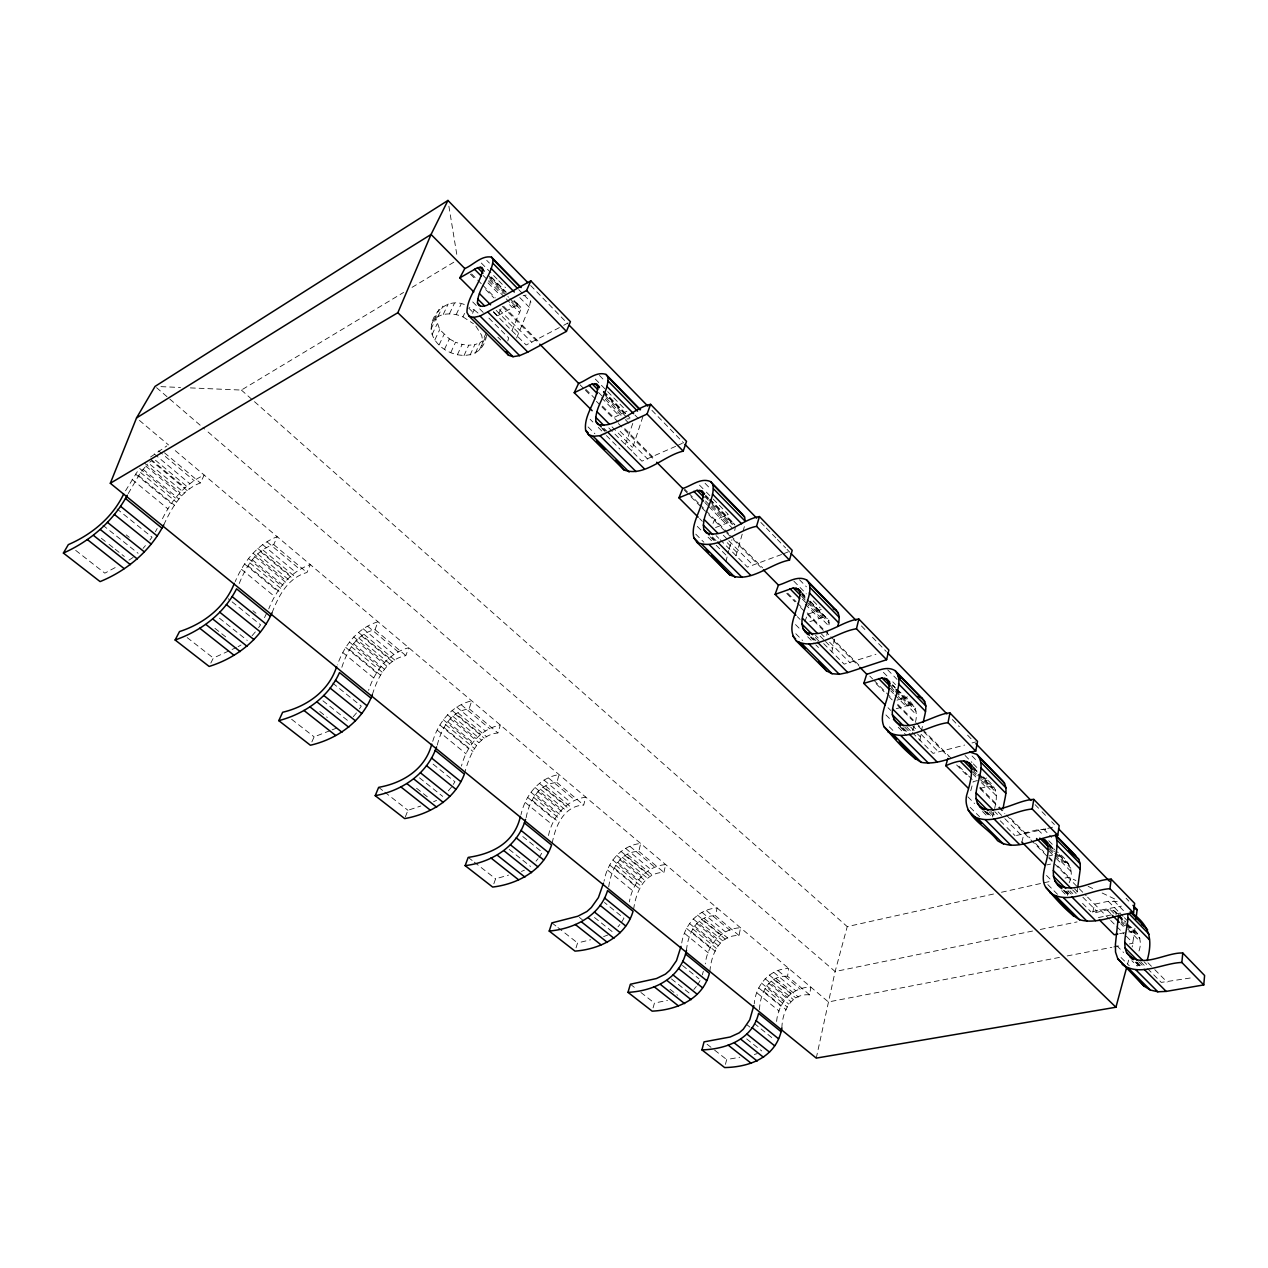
<?xml version="1.0" encoding="UTF-8"?>
<svg xmlns="http://www.w3.org/2000/svg" width="1268" height="1268" viewBox="0 0 1268 1268"><rect width="100%" height="100%" fill="white"/><g stroke="black" fill="none" stroke-linecap="round" stroke-linejoin="round"><path stroke-width="0.75" stroke-dasharray="5 3.75" d="M1069.162 882.782C1075.502 869.182 1066.546 858.674 1055.99 851.002M511.892 330.71L520.752 309.646L520.768 307.379L515.759 301.832M992.575 817.004C997.187 797.762 1000.801 788.601 982.922 776.729M919.966 740.417L920.996 733.126M912.5 730.542C922.074 708.543 912.706 703.803 896.46 688.841M1137.697 962.364L1137.269 966.153L1131.817 960.7M1138.997 951C1142.405 941.442 1139.139 932.218 1130.565 926.813M1134.939 928.271L1132.197 946.974M831.808 651.942L834.534 639.167M810.189 601.143L828.876 620.528L829.034 626.17L807.7 604.551M486.547 335.307C482.379 363.583 447.192 358.907 434.845 339.919C421.753 320.344 447.033 292.94 467.813 306.396M430.977 329.141L435.907 318.743L436.572 313.703M1077.039 892.196L1077.578 888.361M1068.068 890.437L1067.26 896.175L1061.728 890.643M781.88 1027.999C782.197 1011.912 790.646 993.193 809.634 994.841L810.823 987.106C791.628 987.011 777.712 1003.765 776.587 1022.04M481.856 345.784L482.664 340.807L486.579 332.073M809.634 994.841L787.539 976.281L788.791 968.514C769.533 968.673 755.617 985.49 754.254 1003.812M736.011 555.812L744.364 526.616M734.727 530.563L735.266 527.488M725.898 561.867L728.609 550.581M709.874 971.542C711.205 954.931 719.035 934.643 739.086 935.562L740.512 927.764C721.096 928.493 707.227 945.437 705.309 963.87M739.086 935.562L715.548 915.797L717.086 907.983C697.59 908.997 683.737 925.989 681.534 944.486M921.376 731.303L922.882 724.06M816.259 1058.114L835.121 971.526L847.246 926.623L993.747 893.972M633.604 909.441C635.823 892.672 643.811 872.432 663.925 872.416L665.652 864.57C646.03 866.25 632.225 883.336 629.404 901.944M608.719 886.839C610.954 870.371 619.624 851.684 638.834 851.335L640.657 843.474C620.971 845.487 607.198 862.605 604.059 881.26M642.892 416.617L631.543 450.98M632.78 423.401L624.728 446.431M759.484 1009.74C760.039 993.589 768.503 974.854 787.539 976.281M1021.865 842.063L1024.1 833.06L1037.937 829.668L1046.908 829.526M725.454 1064.359L726.675 1059.572L739.751 1057.258M826.72 635.252L827.639 631.622M552.198 843.157C555.4 826.213 563.578 806.099 583.708 805.021L585.768 797.144C565.972 799.886 552.23 817.099 548.41 835.85M702.345 974.886L703.328 971.225M970.749 790.756L973.19 781.674L980.164 779.804M1127.617 963.918L1128.647 960.145M526.141 817.654C529.152 801.376 538.361 783.893 556.89 782.483L559.045 774.589C538.837 777.744 525.19 795.559 521.021 814.627M686.511 950.255C687.858 933.93 696.417 915.211 715.548 915.797M653.068 1007.917L654.446 1003.067L667.507 1000.357M729.163 548.759L731.937 539.661M464.373 774.114C469.033 756.663 476.958 735.313 497.896 732.92L500.321 725.027C480.049 729.037 466.418 746.9 461.457 766.062M576.021 947.846L577.574 942.948L590.587 939.778M516.615 338.001L529.327 307.316L530.959 298.249M437.254 745.124C441.327 728.767 450.679 711.38 469.16 708.78L471.712 700.871C451.424 705.325 437.793 723.204 432.436 742.398M507.755 340.965L508.737 337.938L486.579 315.78M804.911 621.78L807.462 614.378L821.505 609.322M493.838 883.764L495.582 878.819L508.516 875.126M372.38 694.563C377.547 677.746 386.692 659.217 405.871 655.619L408.724 647.71C388.452 653.147 374.789 671.057 368.576 690.315M341.853 667.301C347.115 650.88 356.673 633.651 375.011 629.689L378.007 621.78C357.75 627.723 344.072 645.634 337.415 664.908M713.012 523.383L714.233 520.276L728.276 514.428L725.534 511.638M405.332 816.925L407.963 810.284L420.77 806.02M272.049 612.793C278.516 595.912 288.042 577.669 306.967 572.518L310.28 564.625C290.118 571.694 276.376 589.62 268.753 608.909M239.224 583.549C245.786 567.113 255.661 550.122 273.729 544.59L277.216 536.697C257.103 544.337 243.329 562.279 235.23 581.568M311.88 741.891L314.115 736.866L330.346 730.542M479.352 350L485.707 336.717M475.341 353.17L480.033 342.709L484.043 339.539M470.095 355.088L474.803 344.658L480.033 342.709M463.977 355.658L468.7 345.229L474.803 344.658M457.368 354.834L462.138 344.405L468.7 345.229M472.536 313.354L474.137 309.868L469.398 307.268M450.742 352.662L455.529 342.249L462.138 344.405M444.513 349.286L449.332 338.889L439.742 329.537L435.907 318.743M431.627 324.117C436.541 311.912 452.739 312.277 462.963 316.873L464.579 313.386M456.179 314.654L461.061 304.193M439.093 344.959L443.959 334.562M449.443 313.83L454.356 303.385M443.229 314.464L448.159 304.035M434.845 339.919L439.742 329.537M437.951 316.509L442.897 306.079M432.087 334.53L437 324.132M434.005 319.805L438.95 309.392M264.489 617.69L267.897 610.669M163.746 524.889C171.719 507.945 181.736 489.908 200.36 482.934L204.211 475.088C184.653 483.885 170.752 501.367 161.686 520.34M210.821 663.085L213.341 658.044L236.323 647.52M493.379 311.548L497.579 315.764L501.557 307.966M155.409 531.752L157.2 528.487M128.258 493.569L140.526 472.489L147.643 464.136M125.516 490.811L137.578 471.252M697.527 984.982L700.443 979.99M621.637 922.058L623.951 918.222L604.424 902.451M539.043 857.517L542.308 852.302L521.069 835.152M453.215 784.432L454.943 781.77L431.849 763.13M359.43 708.875L361.285 706.149L331.36 681.994M258.609 627.628L260.574 624.839L228.272 598.765M149.925 540.041L152.033 537.204L117.005 508.928M693.818 989.547L696.29 986.504M617.976 926.845L619.909 924.515M536.031 861.146L538.028 858.721M448.349 790.836L451.487 787.095M353.233 716.737L357.592 711.586M252.094 635.712L255.502 631.733M143.062 548.378L145.44 545.62M150.591 457.003L166.853 445.924M128.956 560.139L133.283 557.318M190.374 387.897L241.38 390.068L403.604 292.433M412.052 287.361L454.293 261.921M238.083 646.712L241.015 645.016M497.579 315.764L515.442 306.032L519.832 305.968M115.166 567.589L104.832 573.168L74.416 549.377M493.537 312.245L526.157 344.991L562.041 326.209M563.721 325.29L568.746 322.579M626.899 411.212L612.904 417.996L601.92 406.917M433.577 801.756L436.541 800.362M608.798 427.934L641.909 461.156L675.955 446.225M677.714 445.417L682.992 442.992M521.449 871.449L524.413 870.197M715.548 527.536L728.72 522.448L733.586 523.256L734.885 525L710.001 499.719M332.137 729.845L337.557 727.737M720.192 539.708L747.486 567.113L781.627 554.481M783.386 553.783L788.68 551.723M603.6 936.608L608.054 934.896M809.856 621.637L822.425 617.532L827.449 618.673M823.693 643.589L844.171 664.147L875.934 654.272M754.317 1054.5L757.265 1053.565M897.015 700.158L907.508 696.893M896.286 708.701L908.839 705.23L913.974 706.641M912.31 732.539L933.058 753.351L964.679 745.061M972.017 742.969L975.694 741.923M981.892 779.329L987.122 777.934M979.99 788.3L988.786 786.35L994.017 787.999M1016.524 835.453L1045.815 828.86M1047.733 828.4L1055.372 826.53M1048.921 855.963L1052.377 855.155M1046.877 864.919L1050.554 864.079M1001.451 892.26L1051.568 881.086M1065.072 878.074L1068.924 877.218L1075.914 880.547M1117.235 901.453L1108.295 901.294L1094.553 904.179L1092.604 913.071C1100.228 912.627 1111.656 905.542 1117.457 913.848M523.145 295.713L526.125 295.095M1092.858 911.597L1121.403 906.16M1032.58 931.045L835.121 971.526L206.098 430.312M1040.315 929.46L1077.103 921.915M1098.389 917.556L1123.559 912.405M1119.66 933.676L1126.919 932.249M1059.446 957.419L828.4 1001.942L172.971 448.714M1067.212 955.929L1111.862 947.323M1113.795 946.942L1121.562 945.452M1129.328 943.947L1133.212 943.202L1125.302 935.213M1147.54 968.625L1161.282 982.399L1191.492 977.818M1068.258 863.476L1065.865 862.129L1059.715 861.971L1054.263 856.455M626.772 419.011L629.451 418.741M1128.742 931.885L1134.892 932.265L1137.301 933.66M160.941 386.645L180.563 387.485M1088.15 886.364L1093.396 888.852M1102.146 893.005L1116.125 899.646M449.332 338.889L455.529 342.249M462.963 316.873L473.424 323.689M187.188 637.598L213.341 658.044M291.64 719.289L314.115 736.866M378.641 787.349L383.269 790.963M384.822 792.183L407.963 810.284M468.193 857.39L472.758 860.956M474.28 862.145L495.582 878.819M551.913 922.882L556.446 926.417M557.952 927.59L577.574 942.948M630.37 984.237L634.888 987.772M640.895 992.479L654.446 1003.067M707.053 1044.23L713.091 1048.937M714.597 1050.126L726.675 1059.572M101.392 538.298L107.511 543.148M109.048 544.368L113.645 547.998M115.166 549.218L124.359 556.509M214.894 628.31L225.72 636.901M319.79 711.506L327.318 717.482M416.538 788.236L427.379 796.843M579.413 917.414L582.424 919.807M670.027 989.294L677.556 995.253M102.882 525.206L138.101 553.308M219.427 618.198L247.26 640.419M322.944 700.808L348.526 721.223M419.486 777.839L442.706 796.383M509.197 849.417L530.547 866.456M594.502 917.509L612.634 931.964M671.485 978.928L689.538 993.335M746.646 1038.92L761.735 1050.95M126.229 534.89L129.304 537.347M746.947 1024.734L749.959 1027.143M682.485 965.487L698.953 978.785M754.254 1023.435L772.26 1037.969M252.903 610.732L255.962 613.221M474.137 309.868L479.573 314.321M132.062 479.399L167.978 508.912M241.443 569.284L274.728 596.626M342.915 652.655L373.854 678.079M437.286 730.209L466.117 753.889M525.301 802.517L552.23 824.644M607.562 870.117L632.764 890.818M684.625 933.438L708.257 952.854M756.964 992.876L779.186 1011.135M138.545 475.595L174.524 505.266M248.1 565.956L281.433 593.44M349.683 649.755L380.654 675.289M444.149 727.673L472.996 751.464M532.227 800.314L559.172 822.536M614.536 868.2L639.738 888.995M691.615 931.79L715.263 951.285M763.954 991.449L786.176 1009.788M135.47 474.042L171.291 503.57M244.534 563.975L277.724 591.332M345.72 647.393L376.564 672.832M439.837 724.995L468.589 748.691M527.615 797.366L554.465 819.508M609.67 865.03L634.808 885.746M686.559 928.414L710.143 947.846M758.724 987.915L780.898 1006.19M142.967 469.239L178.836 498.942M252.173 559.679L285.395 587.211M353.455 643.573L384.331 669.139M447.636 721.587L476.403 745.41M535.461 794.323L562.326 816.576M617.548 862.319L642.686 883.13M694.42 925.989L718.005 945.516M766.585 985.759L788.744 1004.113M139.686 468.463L175.412 498.023M248.48 558.491L281.591 585.895M349.413 642.02L380.178 667.491M443.309 719.733L471.981 743.476M530.88 792.215L557.682 814.389M612.761 859.973L637.852 880.737M689.475 923.469L713.012 942.948M761.482 983.065L783.608 1001.387M140.526 472.489L176.442 502.16M249.875 562.865L283.16 590.365M351.299 646.696L382.223 672.246M445.623 724.646L474.438 748.453M533.574 797.318L560.472 819.556M615.757 865.251L640.926 886.047M692.724 928.858L716.341 948.385M764.969 988.58L787.159 1006.919M144.425 463.01L180.088 492.634M253.014 553.213L286.061 580.681M353.74 636.916L384.473 662.435M447.477 714.787L476.102 738.578M534.89 787.412L561.629 809.634M616.613 855.314L641.656 876.125M693.184 918.935L716.674 938.463M765.064 978.658L787.159 997.013M145.725 466.053L181.546 495.804M254.805 556.604L287.994 584.168M355.975 640.594L386.819 666.207M450.061 718.702L478.797 742.557M537.79 791.533L564.625 813.818M619.783 859.609L644.905 880.452M696.576 923.358L720.145 942.916M768.662 983.191L790.804 1001.577M150.86 459.285L184.985 487.736M257.832 548.489L290.832 576.021M358.448 632.399L389.133 657.997M452.058 710.476L480.651 734.315M539.36 783.275L566.067 805.56M620.971 851.351L645.983 872.21M697.448 915.116L720.906 934.69M769.232 974.997L791.295 993.383M187.204 490.605L151.415 460.759L148.61 463.169L184.399 492.951M260.4 551.612L293.558 579.254M361.475 635.87L392.287 661.563M455.466 714.233L484.17 738.15M543.1 787.269L569.903 809.618M624.981 855.551L650.072 876.457M701.695 919.49L725.217 939.097M773.686 979.498L795.797 997.932M257.61 553.862L290.784 581.457M358.717 637.978L389.53 663.624M452.724 716.198L481.444 740.084M540.39 789.14L567.208 811.441M622.319 857.295L647.409 878.169M699.064 921.139L722.601 940.729M771.087 981.067L793.213 999.469M154.205 453.896L189.804 483.694M262.619 544.622L295.618 572.233M363.203 628.785L393.857 654.446M456.749 707.068L485.327 730.986M544.004 780.074L570.695 802.422M625.568 848.324L650.547 869.246M701.965 912.263L725.407 931.885M773.702 972.287L795.733 990.736M155.457 460.236L189.772 488.893M262.983 550.027L296.157 577.717M364.075 634.428L394.887 660.168M458.081 712.917L486.785 736.882M545.716 786.097L572.518 808.477M627.597 854.474L652.687 875.411M704.295 918.507L727.832 938.146M776.285 978.611L798.38 997.076M164.46 452.787L200.36 482.934M273.729 544.59L306.967 572.518M375.011 629.689L405.871 655.619M469.16 708.78L497.896 732.92M556.89 782.483L583.708 805.021M638.834 851.335L663.925 872.416M158.611 450.837L194.226 480.731M267.072 541.864L300.088 569.554M367.688 626.281L398.358 652.021M461.267 704.818L489.844 728.799M548.521 778.029L575.212 800.425M630.069 846.469L655.049 867.439M706.466 910.582L729.908 930.236M778.172 970.749L800.203 989.23M139.432 420.405L168.517 444.941M156.566 387.691L204.608 429.028M241.38 390.068L847.246 926.623M468.669 308.061L474.248 313.608M497.912 337.177L500.701 339.951M588.067 426.936L594.898 433.735M695.752 534.145L703.883 542.229M795.797 633.731L802.581 640.483M889.328 726.849L894.828 732.333M970.178 807.336L979.546 816.671M1047.796 884.604L1057.496 894.273M1121.007 957.499L1129.233 965.693M472.726 301.942L478.258 307.474M479.653 308.853L485.184 314.401M590.111 419.264L592.838 421.99M598.274 427.427L605.074 434.227M606.421 435.574L620.02 449.173M697.289 526.394L702.678 531.783M708.067 537.172L714.803 543.909M716.166 545.256L726.944 556.034M795.527 624.585L800.932 629.99M807.684 636.742L814.436 643.494M815.8 644.841L818.494 647.536M885.92 714.93L891.404 720.414M898.251 727.261L906.477 735.472M967.896 796.859L974.569 803.532M982.573 811.536L987.899 816.861M1046.512 875.443L1050.665 879.596M1116.775 945.674L1123.606 952.506M716.087 535.603L718.813 538.345M815.498 635.363L818.225 638.105M906.779 726.992L910.931 731.145M990.847 811.346L994.873 815.403M1000.246 820.792L1005.619 826.181M1006.966 827.529L1015.034 835.628M1070.018 890.818L1072.807 893.607M1082.539 903.371L1090.892 911.755M1140.677 961.73L1146.177 967.246M815.324 637.471L820.745 642.908M904.718 727.103L910.218 732.619M989.278 811.885L993.288 815.91M1068.464 891.277L1071.238 894.051M1138.648 961.635L1144.116 967.119M603.996 428.378L606.754 431.136M712.473 537.03L716.563 541.119M813.137 637.82L815.863 640.546M902.99 727.816L907.127 731.953M986.948 811.9L990.99 815.926M1066.15 891.198L1068.924 893.988M1136.778 961.936L1142.262 967.436M602.712 428.346L605.454 431.088M711.966 537.695L714.676 540.406M810.807 636.631L814.88 640.72M901.754 727.658L905.875 731.794M985.284 811.282L990.641 816.64M1064.438 890.516L1068.607 894.669M1136.207 962.349L1140.328 966.454M601.904 428.489L604.646 431.231M710.128 536.776L714.201 540.85M810.585 637.281L813.295 640.007M900.312 727.055L905.827 732.587M984.111 810.918L989.484 816.291M1063.266 890.104L1068.829 895.668M1135.193 962.079L1139.298 966.184M499.243 309.582L531.91 342.487M620.147 431.326L647.758 459.127M723.346 535.239L727.452 539.36M728.815 540.739L753.398 565.496M821.426 634L824.168 636.742M829.621 642.258L850.115 662.879M912.738 725.93L915.496 728.72M921.028 734.283L939.002 752.384M998.122 811.916L1003.495 817.321M1004.842 818.684L1020.962 834.915M1074.551 888.868L1077.324 891.658M1082.888 897.269L1096.788 911.264M1147.936 962.761L1153.42 968.276M1154.799 969.671L1167.146 982.098M496.153 310.375L518.327 332.676M612.016 426.856L632.415 447.366M727.214 542.672L736.645 552.166M820.095 636.045L824.137 640.134M825.484 641.481L832.252 648.281M910.646 727.103L916.13 732.619M917.493 733.982L920.235 736.74M994.841 811.742L997.504 814.421M1072.633 889.962L1076.786 894.13M1143.974 961.683L1146.7 964.425M699.571 518.533L702.329 521.291M797.334 616.66L800.108 619.45M888.028 707.718L890.722 710.413M471.601 273.951L481.349 283.794M482.743 285.205L495.265 297.853M503.618 306.301L539.819 342.867M585.768 389.26L596.911 400.514M602.474 406.14L619.196 423.021M624.759 428.632L655.398 459.571M684.625 489.099L687.414 491.921M688.809 493.331L698.557 503.174M699.952 504.569L723.616 528.487M725.011 529.881L729.179 534.097M730.574 535.508L762.607 567.858M787.666 593.17L796.019 601.603M797.413 603.013L801.582 607.229M807.161 612.856L823.867 629.721M825.262 631.131L829.43 635.347M830.825 636.758L860.069 666.286M869.816 676.129L872.606 678.951M873.985 680.345L885.127 691.599M886.522 693.01L892.101 698.636M897.665 704.263L921.329 728.165M922.724 729.56L953.362 760.499M958.925 766.126L967.278 774.574M968.673 775.968L974.236 781.595M979.815 787.222L997.916 805.497M999.311 806.908L1004.874 812.534M1010.438 818.161L1029.933 837.847M1035.512 843.474L1043.865 851.906M1049.428 857.533L1052.218 860.338M1057.781 865.965L1068.924 877.218M470.38 274.142L475.944 279.752M485.676 289.579L494.013 297.996M502.35 306.412L538.393 342.788M579.951 384.743L584.072 388.896M585.451 390.29L590.936 395.822M596.42 401.37L600.541 405.522M618.372 423.528L653.971 459.46M684.102 489.876L689.586 495.408M690.949 496.787L700.538 506.455M701.901 507.834L707.385 513.366M708.749 514.745L725.153 531.308M726.532 532.687L731.985 538.203M733.364 539.582L760.689 567.176M786.731 593.472L795.02 601.84M800.552 607.42L804.689 611.588M807.462 614.378L825.373 632.463M833.631 640.816L858.436 665.843M876.093 683.658L884.129 691.773M889.486 697.194L892.181 699.888M897.633 705.404L912.706 720.62M918.19 726.152L922.296 730.305M923.675 731.684L948.353 756.6M956.627 764.953L966.295 774.716M980.069 788.617L1004.842 813.612M1006.206 815.007L1047.194 856.36M1048.588 857.77L1077.832 887.299M1079.226 888.71L1086.2 895.747M1087.595 897.142L1109.357 919.11M1110.689 920.473L1123.987 933.882M487.99 282.859L500.147 295.175M509.593 304.748L512.288 307.474M601.476 397.803L619.434 415.999M704.834 502.508L707.592 505.298M708.971 506.693L725.486 523.43M805.291 604.265L819.16 618.308M890.77 690.854L893.465 693.58M894.812 694.943L905.574 705.832M973.063 774.193L975.821 776.999M981.369 782.61L985.521 786.826M1048.81 850.939L1052.9 855.076M1107.17 910.059L1111.212 914.149M1120.658 923.706L1123.353 926.433M491.382 277.058L506.281 292.195M603.726 391.257L630.053 418.012M710.128 499.418L733.586 523.256M800.9 591.696L804.879 595.738M892.418 684.72L895.113 687.462M971.843 765.46L977.374 771.087M1047.812 842.697L1054.627 849.623M1118.439 914.482L1125.176 921.329M490.922 277.042L505.837 292.211M513.984 300.484L520.768 307.379M603.425 391.4L625.631 413.954M705.864 495.503L708.622 498.308M802.295 593.519L804.942 596.214M810.268 601.618L828.876 620.528M892.577 685.275L895.271 688.017M896.619 689.38L915.512 708.574M973.428 767.457L977.596 771.673M983.144 777.316L995.634 790.012M1049.476 844.742L1053.565 848.91M1059.034 854.442L1069.938 865.537M1118.82 915.211L1125.556 922.074M1126.903 923.437L1139.044 935.784M488.259 275.283L504.49 291.767M513.952 301.388L518.01 305.509M603.172 392.034L623.919 413.114M705.293 495.788L708.051 498.593M709.43 499.988L731.477 522.4M801.63 593.678L805.798 597.91M807.193 599.32L825.246 617.659M895.541 689.079L911.708 705.499M973.665 768.456L977.818 772.688M979.213 774.082L991.671 786.746M1049.524 845.534L1053.613 849.687M1059.065 855.218L1065.865 862.129M1113.336 910.361L1125.461 922.676M1126.808 924.039L1134.892 932.265M489.48 277.898L508.516 297.219M509.879 298.614L520.752 309.646M604.979 395.172L625.821 416.348M704.818 496.565L710.349 502.176M711.728 503.586L732.508 524.667M801.455 594.692L808.112 601.46M809.444 602.807L829.415 623.079M889.153 683.753L894.558 689.237M895.921 690.616L916.178 711.189M971.399 767.267L976.962 772.909M978.341 774.32L996.41 792.659M1047.59 844.631L1054.421 851.573M1055.784 852.952L1070.81 868.215M1118.392 916.526L1125.144 923.373M1126.491 924.752L1139.995 938.463M489.765 279.974L503.285 293.685M511.384 301.911L515.442 306.032M606.041 397.978L622.636 414.794M712.188 505.678L728.72 522.448M801.598 596.404L822.425 617.532M891.341 687.478L894.035 690.204M895.382 691.567L908.839 705.23M973.555 770.896L976.312 773.702M977.707 775.113L988.786 786.35M1049.333 847.801L1053.423 851.953M1054.786 853.332L1062.949 861.622M1110.419 909.79L1114.461 913.879M1121.197 920.726L1123.892 923.453M1125.239 924.816L1131.975 931.663M482.997 275.33L487.086 279.483M488.449 280.862L504.807 297.441M506.17 298.82L519.785 312.641M598.559 392.494L603.917 397.93M605.248 399.277L623.999 418.297M625.33 419.645L629.356 423.718M705.594 501.034L709.763 505.25M711.142 506.645L731.953 527.742M802.359 599.146L806.369 603.188M890.231 688.223L896.999 695.086M898.346 696.449L915.94 714.296M972.556 771.705L979.15 778.378M980.465 779.725L996.283 795.749M1048.921 849.116L1070.794 871.29M1121.134 922.343L1126.555 927.827M1127.902 929.19L1140.075 941.538M519.769 297.584L529.327 307.316M634.935 415.032L638.961 419.137M481.333 263.031L497.436 279.42M498.784 280.783L505.504 287.63M595.294 379.053L606.294 390.227M607.657 391.638L624.141 408.407M699.508 485.137L704.992 490.716M706.355 492.111L711.839 497.69M713.202 499.085L724.171 510.243M793.879 581.204L806.305 593.852M813.216 600.889L820.127 607.927M883.4 672.341L887.41 676.43M892.783 681.883L895.462 684.609M965.059 755.474L971.954 762.48M973.333 763.891L977.47 768.107M1037.937 829.668L1043.374 835.2M1048.794 840.716L1054.215 846.247M1108.295 901.294L1123.052 916.32M1124.399 917.683L1128.425 921.788M518.739 289.659L522.812 293.827M524.175 295.222L530.975 302.164M486.722 260.352L489.416 263.094M599.431 375.439L604.931 381.05M705.087 483.33L710.556 488.941M799.49 579.745L806.4 586.799M887.679 669.821L897.062 679.394M972.049 755.982L977.565 761.608M1043.548 828.987L1051.679 837.308M1113.875 900.803L1124.605 911.771M530.658 285.538L567.858 323.847M651.942 410.356L683.642 442.976M760.832 522.416L764.969 526.664M766.347 528.074L775.984 538.012M777.363 539.423L785.637 547.934M787.016 549.361L789.774 552.198M861.447 625.948L866.963 631.622M872.479 637.297L886.253 651.483M952.411 719.558L959.305 726.659M967.579 735.155L971.716 739.418M1035.116 804.657L1040.632 810.331M1042.011 811.758L1046.148 816.006M1051.648 821.68L1054.405 824.517M1126.079 898.267L1128.837 901.104M475.849 326.082L481.697 335.402L482.664 340.807M448.888 206.193L457.051 256.057"/><path stroke-width="1.5" d="M1061.871 888.725C1043.089 875.887 1062.124 852.746 1055.594 835.549L1078.719 859.229L1080.241 863.825L1080.241 869.166L1077.848 886.443M459.824 277.866L477.608 267.643L481.903 267.421L482.775 268.768C480.699 284.127 466.798 296.474 466.973 312.467L469.081 316.144L508.468 355.23L513.049 356.688L519.642 355.626L527.821 352.092L566.431 331.392L570.426 321.676L530.816 280.846L486.738 305.414L482.157 306.365L479.003 305.525L477.465 302.989C478.004 287.265 492.475 275.108 493.046 259.433L491.509 257.135C481.428 255.153 473.424 264.98 464.817 268.531L459.824 277.866L473.804 291.909M1003.162 808.762C1003.891 799.522 1009.914 787.539 1001.799 779.883L976.946 754.428L969.576 751.956M982.779 809.57C964.393 795.464 990.609 770.247 976.946 754.428M923.262 722.253C924.546 714.566 928.937 704.533 922.058 698.192L895.208 670.693C886.126 665.018 875.712 672.072 866.71 674.196L863.793 683.389L885.333 705.008M863.793 683.389L881.926 677.92L887.029 679.252C894.764 693.675 877.107 711.094 884.002 726.675C895.271 739.292 906.557 753.683 921.25 762.353C940.016 765.809 957.594 753.889 975.726 751.084L977.517 741.4L949.954 712.965C934.69 712.901 899.995 740.163 892.371 714.724C891.198 700.301 905.368 683.5 895.208 670.693M1118.392 916.526L1115.412 944.311L1115.523 952.046L1117.821 958.893L1144.196 986.235L1150.33 990.023L1157.842 991.782L1166.195 991.402L1203.76 984.919L1204.6 975.504L1182.79 953.013C1165.577 952.157 1140.138 970.4 1126.618 952.744C1121.483 940.365 1128.948 926.94 1127.743 914.149M1203.76 984.919L1181.855 962.46L1182.79 953.013M1147.128 960.621C1153.135 939.303 1149.569 925.212 1131.151 912.389M1136.033 918.951L1137.111 909.616L1132.974 905.368M837.736 626.424C839.289 620.987 840.605 614.108 835.834 609.86L806.733 580.062C797.413 574.895 787.365 582.741 778.441 585.103L775.113 594.375L795.939 615.265M1048.16 844.155L1042.724 838.608C1057.433 849.243 1036.479 872.416 1045.72 887.267C1055.959 898.933 1066.309 911.676 1079.67 919.791C1097.692 924.721 1115.697 914.418 1133.544 912.912L1134.654 903.402L1111.148 879.152C1093.888 879.263 1074.218 894.574 1057.702 884.557M1133.544 912.912L1109.928 888.71L1111.148 879.152M807.859 634.555C791.803 620.765 814.135 600.113 809.158 583.169L806.733 580.062M967.975 787.967L945.801 765.698C976.36 752.13 974.395 769.644 966.565 795.527C962.333 816.624 987.233 826.498 997.583 840.716C1016.128 852.889 1038.413 836.579 1057.766 835.216L1059.192 825.595L1033.769 799.395C1016.397 799.981 997.044 816.386 980.101 806.892M1057.766 835.216L1032.231 809.016L1033.769 799.395M678.935 497.817L697.051 490.32L701.854 491.001L703.09 492.697C703.851 508.088 690.252 522.051 693.834 537.79L696.94 542.308L729.702 574.832C749.879 584.072 770.136 563.452 789.489 560.123L792.215 550.344L759.437 516.551C741.812 519.278 724.472 539.138 706.038 532.687L703.819 529.548C701.156 513.968 715.501 500.099 712.87 484.55L710.682 481.666C701.093 477.196 691.551 485.834 682.739 488.481L678.935 497.817L698.192 517.154M975.726 751.084L948.02 722.681L949.954 712.965M775.113 594.375L793.277 587.956L798.254 589.002L799.632 590.809C801.962 607.277 783.751 626.027 796.399 641.022L826.467 670.867L832.062 673.704L839.321 674.291L847.769 672.515L886.617 659.709L888.836 649.977L858.832 619.038C841.286 620.892 823.043 639.643 805.132 631.829M753.81 1005.635L749.753 1019.805L743.317 1029.204L739.117 1032.897L730.194 1037.002L704.041 1041.868L701.933 1049.888L724.646 1067.561C751.1 1067.085 776.951 1056.371 781.88 1027.999M796.399 641.022C816.164 651.213 837.086 631.575 856.455 628.785L858.832 619.038M574.23 392.7L592.235 383.95L596.816 384.22L597.878 385.757C597.386 401.195 583.518 414.382 585.626 430.312L588.289 434.449L624.125 470.032C644.889 477.402 663.909 455.466 683.214 451.139L686.527 441.375L650.563 404.318C632.922 408.153 616.724 428.917 597.767 424.368L595.865 421.483C594.581 405.776 609.147 392.731 607.895 377.056L606.009 374.44C596.15 370.985 587.29 380.337 578.588 383.364L574.23 392.7L592.172 410.721M527.9 282.701L447.953 200.439L155.061 386.391L136.532 417.949L110.316 483.266L816.259 1058.114L1115.935 1007.236L1126.602 967.674M681.027 946.324L676.494 960.653L669.773 970.289L665.462 974.125L656.475 978.531L630.37 984.237L627.993 992.353C654.621 990.974 680.662 978.151 686.511 950.255M945.801 765.698L947.846 758.423M696.94 542.308C717.292 551.009 737.199 529.945 756.536 526.331L759.437 516.551M603.473 883.13L598.417 897.601L591.364 907.476L586.957 911.486L577.891 916.209L551.913 922.882L549.218 931.061L574.99 951.111C599.748 949.304 625.71 936.672 633.049 911.296L607.562 890.564C599.907 915.924 574.15 928.905 549.218 931.061M524.318 822.853L551.564 845.027C543.227 870.308 517.899 884.034 492.666 887.061L465.15 865.648C491.857 862.351 517.851 846.263 525.538 819.397M520.403 816.354C514.665 842.253 493.173 853.792 468.193 857.39L465.15 865.648M701.933 1049.888C726.199 1049.27 752.431 1039.3 758.581 1013.386L781.025 1031.645M588.289 434.449L593.17 436.303L599.97 435.701L647.06 414.065L650.563 404.318M627.993 992.353L652.164 1011.151C676.763 1009.962 702.678 999.232 709.383 973.38L685.481 953.948M435.178 750.371L464.373 774.114C454.927 799.284 430.28 814.104 404.666 818.589L375.217 795.67C402.273 790.693 427.538 773.607 436.557 746.868M431.754 744.142C425.335 769.074 402.986 783.038 378.641 787.349L375.217 795.67M110.316 483.266L397.835 312.721L431.057 234.453L447.953 200.439M336.638 666.651C328.951 690.981 306.808 706.545 282.653 712.267L278.786 720.652L310.391 745.235C337.605 738.959 362.347 721.191 372.38 694.563M469.081 316.144L473.519 317.396L480.001 316.097L526.569 290.515L530.816 280.846M234.342 583.328C224.991 607.324 203.609 623.777 179.501 631.575L175.127 639.991L209.141 666.445C236.403 657.965 260.4 639.183 272.049 612.793M278.786 720.652C304.7 713.821 328.412 697.495 339.507 672.563L370.874 698.066M123.646 494.076C112.472 517.423 91.867 534.462 68.329 544.622L63.4 553.054L100.093 581.6C127.069 570.584 150.321 550.898 163.746 524.889M63.4 553.054C90.25 541.135 113.28 521.116 127.323 495.202M175.127 639.991C201.057 631.004 224.04 613.538 236.561 588.827L270.338 616.311M136.532 417.949L431.057 234.453L464.817 268.531M887.759 731.715C906.969 742.953 928.636 724.773 948.02 722.681M972.001 815.324C990.688 827.307 1012.878 810.553 1032.231 809.016M1049.904 892.64C1068.131 905.162 1090.623 889.74 1109.928 888.71M1117.837 934.04L1114.207 934.754L1099.356 919.855M1122.164 964.377C1139.948 977.263 1162.629 963.078 1181.855 962.46M833.282 608.719L835.834 609.86M1133.608 907.951L1137.111 909.616M918.095 696.243L922.058 698.192M1078.719 859.229L1068.924 850.606M1141.786 924.546L1144.576 926.147M87.286 539.518L124.216 568.65M199.726 628.215L233.914 655.191M303.924 710.429L335.671 735.472M400.751 786.826L430.312 810.141M490.985 858.008L518.564 879.77M575.26 924.483L601.064 944.85M654.145 986.726L678.332 1005.809M728.149 1045.101L750.862 1063.028M93.436 535.381L130.398 564.656M205.955 624.49L240.175 651.594M310.216 707.068L341.98 732.222M407.091 783.783L436.652 807.193M497.341 855.25L524.92 877.107M581.616 921.995L607.42 942.441M660.485 984.475L684.672 1003.622M734.473 1043.057L757.186 1061.047M100.315 529.517L137.277 558.934M212.802 619.038L246.991 646.252M317 701.965L348.748 727.214M413.812 778.996L443.356 802.501M503.982 850.749L531.546 872.685M588.178 917.763L613.95 938.272M666.968 980.465L691.123 999.691M740.861 1039.269L763.558 1057.322M107.463 522.368L144.362 551.897M219.76 612.222L253.901 639.548M323.784 695.466L355.468 720.826M420.421 772.783L449.902 796.383M510.433 844.805L537.933 866.821M594.47 912.057L620.195 932.646M673.102 974.981L697.226 994.286M746.868 1034.006L769.502 1052.123M114.358 514.428L151.146 544.035M226.338 604.551L260.384 631.955M330.076 688.033L361.681 713.472M426.46 765.603L455.878 789.267M516.235 837.847L543.671 859.926M600.049 905.304L625.71 925.941M678.491 968.419L702.535 987.772M752.051 1027.619L774.637 1045.799M120.508 506.265L157.153 535.936M232.076 596.562L266.011 624.014M335.449 680.219L366.943 705.705M431.5 757.947L460.807 781.659M520.974 830.35L548.315 852.476M604.519 897.966L630.101 918.666M682.707 961.239L706.688 980.639M756.045 1020.581L778.568 1038.809M125.453 498.467L161.955 528.154M397.835 312.721L1115.935 1007.236M585.626 430.312L588.368 433.038M596.61 441.232L604.852 449.411M615.836 460.316L624.125 470.032M693.834 537.79L697.923 541.848M706.086 549.947L708.796 552.658M711.522 555.352L729.702 574.832M792.928 636.219L795.654 638.913M798.38 641.624L805.196 648.392M818.811 661.912L826.467 670.867M884.002 726.675L896.428 739.006M899.186 741.748L915.448 759.199M968.007 810.094L981.432 823.423M1045.72 887.267L1073.616 916.178M1117.821 958.893L1124.7 965.709M1131.563 972.54L1144.196 986.235M480.001 316.097L519.642 355.626M599.97 435.701L636.029 471.633M709.224 544.606L742.145 577.431M809.127 644.192L839.321 674.291M900.851 735.614L928.62 763.304M985.331 819.825L1010.976 845.391M1063.408 897.649L1087.151 921.329M1135.779 969.798L1157.842 991.782M473.519 317.396L513.049 356.688M593.17 436.303L629.134 472.045M702.187 544.638L735.044 577.305M801.915 643.748L832.062 673.704M893.496 734.774L921.25 762.353M977.897 818.653L1003.527 844.123M1055.927 896.191L1079.67 919.791M1128.282 968.102L1150.33 990.023M477.656 298.931L484.614 305.905M595.627 417.204L603.806 425.414M703.233 525.095L712.695 534.573M801.772 623.888L812.614 634.761M892.371 714.724L903.355 725.724M975.916 798.491L987.946 810.553M1053.233 875.998L1065.691 888.488M1124.985 947.925L1137.285 960.272M488.101 312.324L527.821 352.092M608.244 432.642L644.35 468.795M717.609 542.165L750.561 575.165M817.575 642.274L847.769 672.515M909.299 734.14L937.084 761.957M993.779 818.732L1019.424 844.409M1071.825 896.904L1095.568 920.663M1144.148 969.323L1166.195 991.402M477.465 302.989L480.271 305.778M595.865 421.483L601.349 426.967M703.819 529.548L709.24 534.969M802.66 628.484L809.459 635.284M893.496 719.4L900.375 726.279M977.248 803.23L983.952 809.935M1054.738 880.785L1061.665 887.727M1126.618 952.744L1133.465 959.607M1129.709 956.579L1132.451 959.321M479.51 293.637L490.605 304.796M597.054 411.815L609.29 424.114M704.295 519.626L717.767 533.178M802.533 618.404L817.385 633.334M892.846 709.208L909.283 725.724M976.186 792.991L993.51 810.41M1053.296 870.514L1071.254 888.567M1124.875 942.473L1142.611 960.304M1021.865 842.063L1045.054 865.331M539.772 344.183L578.588 383.364M656.713 462.234L682.739 488.481M763.415 569.934L778.441 585.103M859.815 667.237L866.71 674.196M474.486 269.181L481.238 276.028M589.049 385.218L597.323 393.619M693.818 491.35L703.455 501.114M790.027 588.796L799.728 598.639M878.661 678.586L889.423 689.491M960.589 761.577L971.668 772.798M1036.558 838.513L1047.447 849.56M1112.559 915.512L1119.311 922.343M596.816 384.22L599.574 387.041M701.854 491.001L704.612 493.807M798.254 589.002L800.9 591.696M887.029 679.252L889.724 681.994M969.069 762.639L971.843 765.46M1045.086 839.923L1047.812 842.697M480.144 267.041L484.202 271.162M594.882 383.602L599.019 387.818M699.793 490.193L703.914 494.393M796.082 588.035L800.251 592.267M884.779 678.142L890.168 683.611M966.739 761.418L972.287 767.045M477.608 267.643L483.013 273.127M592.235 383.95L597.751 389.561M697.051 490.32L703.93 497.294M793.277 587.956L800.219 595.009M881.926 677.92L889.993 686.115M963.854 761.054L972.16 769.486M1039.808 838.132L1047.97 846.422M491.128 268.372L514.317 292.02M606.801 386.344L633.604 413.669M712.457 494.092L741.59 523.795M809.333 592.885L838.655 622.794M898.473 683.801L925.529 711.38M980.782 767.742L1005.809 793.261M1057.021 845.487L1080.241 869.166M1127.823 917.699L1149.426 939.731M897.998 675.67L900.676 678.412M492.919 263.253L517.376 288.264M608.18 381.113L637.55 411.149M713.472 488.782L745.283 521.306L744.57 517.027L742.303 514.063L710.682 481.666M810.046 587.544L839.289 617.437M898.949 678.443L925.909 706.022M981.036 762.385L1006 787.904M1057.068 840.145L1080.241 863.825M1129.059 913.752L1149.268 934.421M526.569 290.515L566.431 331.392M647.06 414.065L683.214 451.139M756.536 526.331L789.489 560.123M856.455 628.785L886.617 659.709M491.509 257.135L521.196 287.551M606.009 374.44L640.514 409.77M1055.404 834.804L1075.771 855.662M493.046 259.433L520.118 287.154M607.895 377.056L639.738 409.659M712.87 484.55L744.57 517.027M809.158 583.169L838.322 613.03M897.823 673.974L924.721 701.521M979.72 757.836L1004.621 783.339M1130.137 911.882L1147.619 929.793M569.237 325.258L647.805 406.109M685.021 444.402L756.695 518.152M791.153 553.609L855.932 620.274M887.632 652.893L946.895 713.884M975.853 743.666L1030.979 800.409M1058.542 828.781L1109.548 881.26M506.17 351.394L508.468 355.23"/></g></svg>
